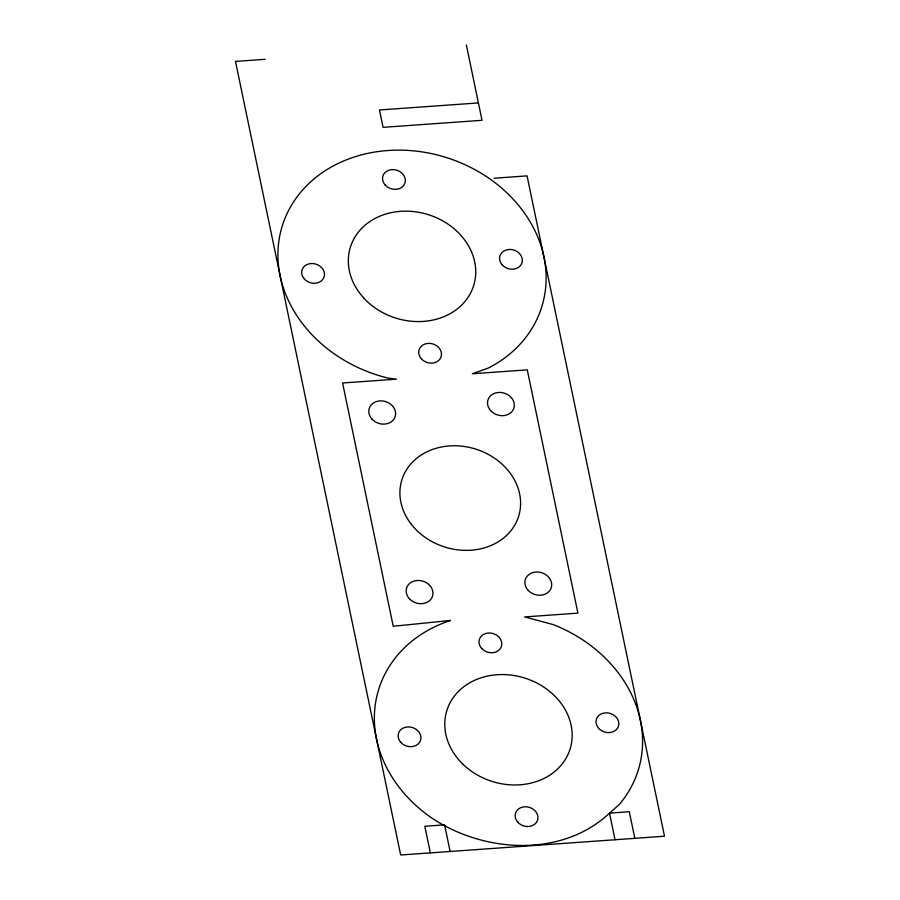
<?xml version="1.0" encoding="UTF-8"?>
<svg xmlns="http://www.w3.org/2000/svg" width="900" height="900" viewBox="0 0 900 900"><rect width="100%" height="100%" fill="white"/><g stroke="black" fill="none" stroke-linecap="round" stroke-linejoin="round"><path stroke-width="1.35" d="M265.174 59.31L235.496 61.425L400.669 855L664.504 836.224L527.062 175.882L494.089 178.222M478.418 102.926L379.463 109.969L383.085 127.339L482.029 120.308L466.358 45M634.826 838.339L629.28 811.721L609.502 813.127C562.016 857.768 484.74 852.908 432.675 818.617A135.911 114.109 17.4 0 1 450.562 620.449L393.221 626.276L342.585 382.995L396.416 379.159L388.17 378.101A135.911 114.109 17.4 0 1 290.723 206.55A135.911 114.109 17.4 0 1 498.668 185.58A135.911 114.109 17.4 0 1 488.464 367.988L472.354 373.759L527.276 369.855L577.913 613.136L524.666 616.928L553.061 624.544A135.911 114.109 17.4 0 1 619.099 804.701L609.502 813.127L615.038 839.745M450.135 851.479L444.6 824.861L424.811 826.268L430.346 852.885M364.039 298.339A64.553 54.203 17.4 0 0 472.298 289.35A64.553 54.203 17.4 0 0 399.724 211.399A64.553 54.203 17.4 0 0 364.039 298.339M411.199 524.149A61.155 51.356 17.4 0 0 515.227 524.284A61.155 51.356 17.4 0 0 454.32 445.759A61.155 51.356 17.4 0 0 411.199 524.149M409.354 598.68A13.59 11.408 17.4 0 0 432.202 597.049A13.59 11.408 17.4 0 0 417.161 580.489A13.59 11.408 17.4 0 0 409.354 598.68M371.981 419.108A13.59 11.408 17.4 0 0 394.83 417.488A13.59 11.408 17.4 0 0 379.789 400.916A13.59 11.408 17.4 0 0 371.981 419.108M490.702 410.659A13.59 11.408 17.4 0 0 513.551 409.039A13.59 11.408 17.4 0 0 498.51 392.468A13.59 11.408 17.4 0 0 490.702 410.659M528.075 590.231A13.59 11.408 17.4 0 0 550.924 588.6A13.59 11.408 17.4 0 0 535.882 572.04A13.59 11.408 17.4 0 0 528.075 590.231M463.129 764.415A64.553 54.203 17.4 0 0 569.891 749.655A64.553 54.203 17.4 0 0 492.401 675.214A64.553 54.203 17.4 0 0 463.129 764.415M481.702 648.495A11.554 9.697 17.4 0 0 501.12 647.111A11.554 9.697 17.4 0 0 488.34 633.026A11.554 9.697 17.4 0 0 481.702 648.495M517.871 822.262A11.554 9.697 17.4 0 0 537.289 820.879A11.554 9.697 17.4 0 0 524.509 806.805A11.554 9.697 17.4 0 0 517.871 822.262M385.245 185.085A11.554 9.697 17.4 0 0 404.674 183.713A11.554 9.697 17.4 0 0 391.882 169.627A11.554 9.697 17.4 0 0 385.245 185.085M421.414 358.864A11.554 9.697 17.4 0 0 440.843 357.48A11.554 9.697 17.4 0 0 428.051 343.406A11.554 9.697 17.4 0 0 421.414 358.864M502.279 264.938A11.554 9.697 17.4 0 0 521.696 263.554A11.554 9.697 17.4 0 0 508.916 249.48A11.554 9.697 17.4 0 0 502.279 264.938M304.391 279.023A11.554 9.697 17.4 0 0 323.82 277.639A11.554 9.697 17.4 0 0 311.029 263.554A11.554 9.697 17.4 0 0 304.391 279.023M400.849 742.421A11.554 9.697 17.4 0 0 420.266 741.038A11.554 9.697 17.4 0 0 407.486 726.952A11.554 9.697 17.4 0 0 400.849 742.421M599.085 728.719A11.554 9.697 17.4 0 0 618.322 726.525A11.554 9.697 17.4 0 0 604.834 712.924A11.554 9.697 17.4 0 0 599.085 728.719"/></g></svg>
